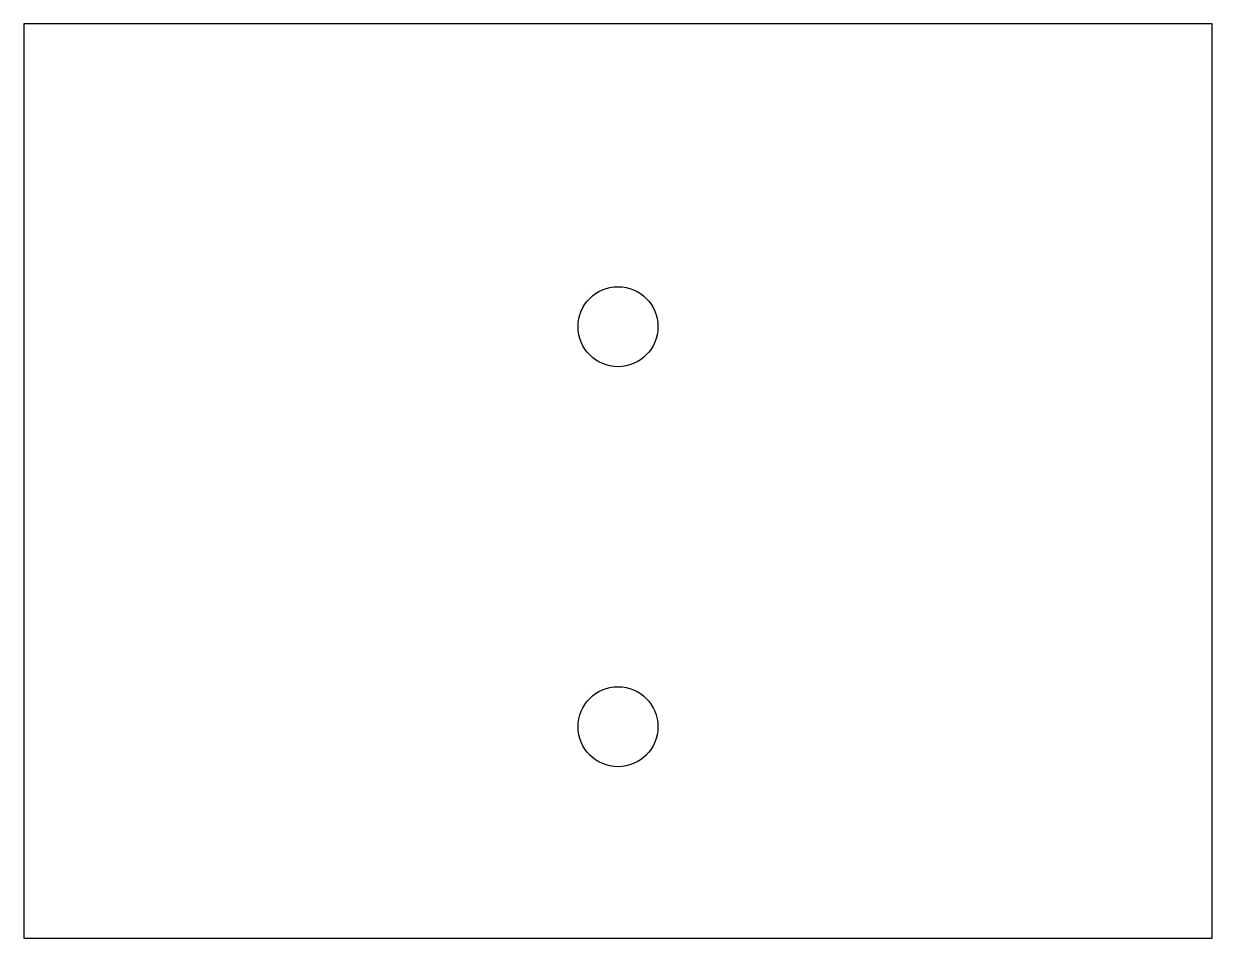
# Model space of a CAD drawing. Header units: millimetres. Extents: x -13 to 13, y -10 to 10.
import ezdxf

# ---------------------------------------------------------------- set-up
doc = ezdxf.new("R2010")
doc.units = ezdxf.units.MM

msp = doc.modelspace()

# ---------------------------------------------------------------- linework, layer by layer
at = {"color": 7, "linetype": 'Continuous', "lineweight": 25}
for p, q in [((-13, 10), (-13, -10)), ((13, 10), (-13, 10)), ((13, -10), (13, 10)), ((-13, -10), (13, -10))]:
    msp.add_line(p, q, dxfattribs=at)
for centre in [(0, 3.375), (0, -5.375)]:
    msp.add_circle(centre, 0.875, dxfattribs=at)

doc.saveas('drawing.dxf')
